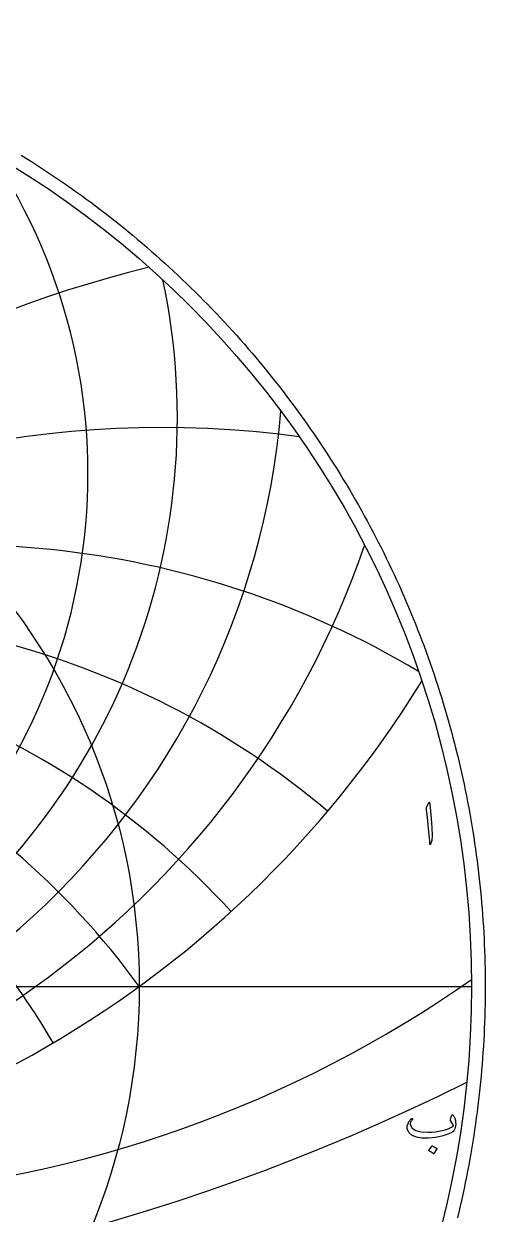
# Model space of a CAD drawing. Header units: millimetres. Extents: x -62 to 62, y -62 to 63.
# Drawn here: x 32.5 to 61.6, y -14.4 to 60.8 of the extents above; entities that cross this region are included whole.
import ezdxf

# ---------------------------------------------------------------- set-up
doc = ezdxf.new("R2010")
doc.units = ezdxf.units.MM
for name, color, linetype in [('CUT_OUTER', 1, 'Continuous'), ('ENGRAVE', 7, 'Continuous'), ('ENGRAVE_FINE', 8, 'Continuous'), ('TEXT', 5, 'Continuous')]:
    doc.layers.add(name, color=color, linetype=linetype)

msp = doc.modelspace()

# ---------------------------------------------------------------- linework, layer by layer
at = {"layer": 'CUT_OUTER'}
msp.add_lwpolyline([(32.3213, 52.4541), (32.6425, 52.2548), (32.9625, 52.0535), (33.2813, 51.8503), (33.5988, 51.6451), (33.9151, 51.438), (34.2301, 51.2289), (34.5438, 51.0179), (34.8562, 50.805), (35.1672, 50.5902), (35.477, 50.3734), (35.7854, 50.1548), (36.0925, 49.9343), (36.3982, 49.7119), (36.7025, 49.4876), (37.0055, 49.2615), (37.307, 49.0335), (37.6072, 48.8037), (37.906, 48.572), (38.2033, 48.3385), (38.4992, 48.1032), (38.7936, 47.866), (39.0866, 47.6271), (39.3781, 47.3864), (39.6681, 47.1439), (39.9566, 46.8996), (40.2436, 46.6535), (40.5291, 46.4057), (40.8131, 46.1562), (41.0955, 45.9049), (41.3764, 45.6519), (41.6558, 45.3971), (41.9335, 45.1407), (42.2097, 44.8825), (42.4843, 44.6227), (42.7573, 44.3612), (43.0287, 44.098), (43.2985, 43.8331), (43.5666, 43.5666), (43.8331, 43.2985), (44.098, 43.0287), (44.3612, 42.7573), (44.6227, 42.4843), (44.8825, 42.2097), (45.1407, 41.9335), (45.3971, 41.6558), (45.6519, 41.3764), (45.9049, 41.0955), (46.1562, 40.8131), (46.4057, 40.5291), (46.6535, 40.2436), (46.8996, 39.9566), (47.1439, 39.6681), (47.3864, 39.3781), (47.6271, 39.0866), (47.866, 38.7936), (48.1032, 38.4992), (48.3385, 38.2033), (48.572, 37.906), (48.8037, 37.6072), (49.0335, 37.307), (49.2615, 37.0055), (49.4876, 36.7025), (49.7119, 36.3982), (49.9343, 36.0925), (50.1548, 35.7854), (50.3734, 35.477), (50.5902, 35.1672), (50.805, 34.8562), (51.0179, 34.5438), (51.2289, 34.2301), (51.438, 33.9151), (51.6451, 33.5988), (51.8503, 33.2813), (52.0535, 32.9625), (52.2548, 32.6425), (52.4541, 32.3213), (52.6515, 31.9988), (52.8468, 31.6752), (53.0402, 31.3503), (53.2315, 31.0243), (53.4209, 30.6971), (53.6082, 30.3687), (53.7936, 30.0392), (53.9769, 29.7085), (54.1581, 29.3768), (54.3374, 29.0439), (54.5146, 28.71), (54.6897, 28.3749), (54.8628, 28.0388), (55.0338, 27.7017), (55.2027, 27.3635), (55.3696, 27.0242), (55.5344, 26.684), (55.697, 26.3427), (55.8576, 26.0005), (56.0161, 25.6573), (56.1725, 25.3131), (56.3267, 24.9679), (56.4789, 24.6218), (56.6289, 24.2748), (56.7768, 23.9269), (56.9225, 23.5781), (57.0661, 23.2284), (57.2076, 22.8778), (57.3469, 22.5263), (57.484, 22.174), (57.619, 21.8209), (57.7518, 21.4669), (57.8824, 21.1122), (58.0109, 20.7566), (58.1372, 20.4003), (58.2612, 20.0432), (58.3831, 19.6853), (58.5028, 19.3267), (58.6203, 18.9674), (58.7356, 18.6073), (58.8486, 18.2466), (58.9595, 17.8852), (59.0681, 17.5231), (59.1745, 17.1603), (59.2787, 16.7969), (59.3807, 16.4328), (59.4804, 16.0682), (59.5778, 15.7029), (59.6731, 15.3371), (59.7661, 14.9706), (59.8568, 14.6036), (59.9453, 14.2361), (60.0315, 13.868), (60.1154, 13.4994), (60.1971, 13.1303), (60.2766, 12.7606), (60.3537, 12.3906), (60.4286, 12.02), (60.5012, 11.649), (60.5716, 11.2775), (60.6396, 10.9057), (60.7054, 10.5334), (60.7689, 10.1607), (60.8301, 9.7876), (60.889, 9.4142), (60.9456, 9.0404), (61, 8.6663), (61.052, 8.2919), (61.1017, 7.9171), (61.1491, 7.542), (61.1943, 7.1667), (61.2371, 6.7911), (61.2776, 6.4152), (61.3158, 6.0391), (61.3517, 5.6627), (61.3853, 5.2862), (61.4166, 4.9094), (61.4456, 4.5325), (61.4722, 4.1554), (61.4966, 3.7781), (61.5186, 3.4007), (61.5383, 3.0232), (61.5557, 2.6455), (61.5708, 2.2678), (61.5835, 1.89), (61.5939, 1.512), (61.6021, 1.1341), (61.6079, 0.7561), (61.6113, 0.378), (61.6125, 0), (61.6113, -0.378), (61.6079, -0.7561), (61.6021, -1.1341), (61.5939, -1.512), (61.5835, -1.89), (61.5708, -2.2678), (61.5557, -2.6455), (61.5383, -3.0232), (61.5186, -3.4007), (61.4966, -3.7781), (61.4722, -4.1554), (61.4456, -4.5325), (61.4166, -4.9094), (61.3853, -5.2862), (61.3517, -5.6627), (61.3158, -6.0391), (61.2776, -6.4152), (61.2371, -6.7911), (61.1943, -7.1667), (61.1491, -7.542), (61.1017, -7.9171), (61.052, -8.2919), (61, -8.6663), (60.9456, -9.0404), (60.889, -9.4142), (60.8301, -9.7876), (60.7689, -10.1607), (60.7054, -10.5334), (60.6396, -10.9057), (60.5716, -11.2775), (60.5012, -11.649), (60.4286, -12.02), (60.3537, -12.3906), (60.2766, -12.7606), (60.1971, -13.1303), (60.1154, -13.4994), (60.0315, -13.868), (59.9453, -14.2361), (59.8568, -14.6036)], dxfattribs=at)
at = {"layer": 'ENGRAVE'}
msp.add_lwpolyline([(-60.75, 0), (60.75, 0)], dxfattribs=at)
for radius in [60.75, 39.7663]:
    msp.add_circle((0, 0), radius, dxfattribs=at)
for centre, radius, start, end in [((0, 32.3488), 36.5284, 146.343028, 33.656972), ((0, 35.8737), 42.1721, 168.076059, 11.923941), ((0, 40.432), 48.8846, 184.845211, 355.154789), ((0, 46.4697), 57.1251, 199.041634, 340.958366), ((0, -28.8919), 49.1539, 36, 144), ((0, -28.8919), 49.1539, 36, 144), ((0, 54.7336), 67.6545, 211.615649, 328.384351), ((16.9089, 63.1047), 76.4819, 274.154376, 304.973846)]:
    msp.add_arc(centre, radius, start, end, dxfattribs=at)
at = {"layer": 'ENGRAVE_FINE'}
for centre, radius, start, end in [((58.5793, -28.8919), 76.4698, 103.763547, 166.510928), ((58.5793, -28.8919), 76.4698, 103.763547, 166.510928), ((41.245, -28.8919), 64.1658, 82.274651, 162.768996), ((41.245, -28.8919), 64.1658, 82.274651, 162.768996), ((28.379, -28.8919), 56.758, 59.244091, 158.750453), ((28.379, -28.8919), 56.758, 59.244091, 158.750453), ((17.8905, -28.8919), 52.3084, 49.785751, 154.365482), ((17.8905, -28.8919), 52.3084, 49.785751, 154.365482), ((-8.6672, -28.8919), 49.9121, 30.500929, 137.66478), ((-8.6672, -28.8919), 49.9121, 30.500929, 137.66478), ((8.6672, -28.8919), 49.9121, 42.33522, 149.499071), ((8.6672, -28.8919), 49.9121, 42.33522, 149.499071), ((0, 115.4063), 135.6683, 243.541053, 296.458947)]:
    msp.add_arc(centre, radius, start, end, dxfattribs=at)
at = {"layer": 'TEXT'}
for points in [[(58.0072, 11.523), (58.0439, 11.5939), (58.0733, 11.6188), (58.0956, 11.5978), (58.1107, 11.5307), (58.1988, 10.5918), (58.2513, 10.0155), (58.263, 9.5552), (58.234, 9.2107), (58.1643, 8.9823), (58.1516, 8.9636), (58.1404, 8.9535), (58.1306, 8.9521), (58.1222, 8.9593), (58.1155, 8.9705), (58.1107, 8.9851), (58.1078, 9.0031), (58.1069, 9.0244), (58.1069, 9.1904), (58.0992, 9.3664), (58.0839, 9.5525), (58.0609, 9.7487), (58.0558, 9.8), (58.0408, 9.9384), (58.0156, 10.164), (57.9804, 10.4768), (57.8961, 11.1705), (57.8942, 11.2074), (57.8961, 11.2414), (57.9018, 11.2725), (57.9114, 11.3008)], [(59.5862, -8.1238), (59.612, -8.1561), (59.6356, -8.1918), (59.657, -8.2308), (59.6763, -8.2732), (59.6934, -8.3187), (59.7084, -8.3671), (59.7212, -8.4184), (59.7319, -8.4725), (59.7457, -8.5812), (59.7491, -8.689), (59.7419, -8.7958), (59.7242, -8.9017), (59.6974, -8.9961), (59.6629, -9.0722), (59.6207, -9.1302), (59.5709, -9.17), (59.4128, -9.2535), (59.2452, -9.328), (59.0679, -9.3934), (58.8811, -9.4497), (58.6847, -9.4964), (58.4787, -9.5331), (58.2631, -9.5596), (58.038, -9.5762), (57.616, -9.5719), (57.2696, -9.5129), (56.999, -9.3994), (56.804, -9.2313), (56.724, -9.0998), (56.6871, -8.9582), (56.6934, -8.8066), (56.7427, -8.6449), (56.7593, -8.6101), (56.7786, -8.5745), (56.8005, -8.5382), (56.8251, -8.5012), (56.8523, -8.4635), (56.8821, -8.4251), (56.9145, -8.3859), (56.9496, -8.346), (56.9614, -8.3348), (56.9736, -8.3278), (56.9863, -8.3252), (56.9995, -8.3269), (57.0083, -8.3302), (57.0157, -8.3364), (57.0217, -8.3455), (57.0263, -8.3575), (57.0284, -8.3688), (57.0272, -8.3796), (57.0227, -8.3899), (57.0148, -8.3997), (56.982, -8.4387), (56.9525, -8.4792), (56.9264, -8.5211), (56.9037, -8.5645), (56.8881, -8.6059), (56.8797, -8.6459), (56.8785, -8.6845), (56.8845, -8.7216), (57.0042, -8.9383), (57.2294, -9.0904), (57.5599, -9.1779), (57.9958, -9.2006), (58.2355, -9.1914), (58.4639, -9.1714), (58.681, -9.1406), (58.8868, -9.0991), (59.0817, -9.0467), (59.2658, -8.9836), (59.439, -8.9097), (59.6016, -8.8251), (59.5858, -8.746), (59.5498, -8.6584), (59.4938, -8.5621), (59.4176, -8.4572), (59.4152, -8.4471), (59.4157, -8.4284), (59.419, -8.4011), (59.4253, -8.3652), (59.427, -8.3616), (59.4282, -8.3585), (59.4289, -8.3558), (59.4291, -8.3537), (59.4416, -8.3048), (59.4598, -8.2502), (59.4837, -8.1899), (59.5134, -8.1238), (59.5266, -8.1036), (59.5431, -8.0969), (59.563, -8.1036), (59.5862, -8.1238)], [(58.2488, -10.0744), (58.2536, -10.0696), (58.2603, -10.0667), (58.2689, -10.0657), (58.2794, -10.0667), (58.3539, -10.0969), (58.4241, -10.1338), (58.49, -10.1774), (58.5515, -10.2277), (58.5575, -10.2353), (58.5601, -10.243), (58.5594, -10.2507), (58.5554, -10.2583), (58.3752, -10.5496), (58.3685, -10.5565), (58.3599, -10.5582), (58.3494, -10.5546), (58.3369, -10.5457), (58.3261, -10.5381), (58.3091, -10.5266), (58.2859, -10.5112), (58.2564, -10.4921), (58.2203, -10.4691), (58.1769, -10.4423), (58.1264, -10.4116), (58.0687, -10.3771), (58.061, -10.3714), (58.0572, -10.3656), (58.0572, -10.3599), (58.061, -10.3541)]]:
    msp.add_lwpolyline(points, close=True, dxfattribs=at)

doc.saveas('drawing.dxf')
